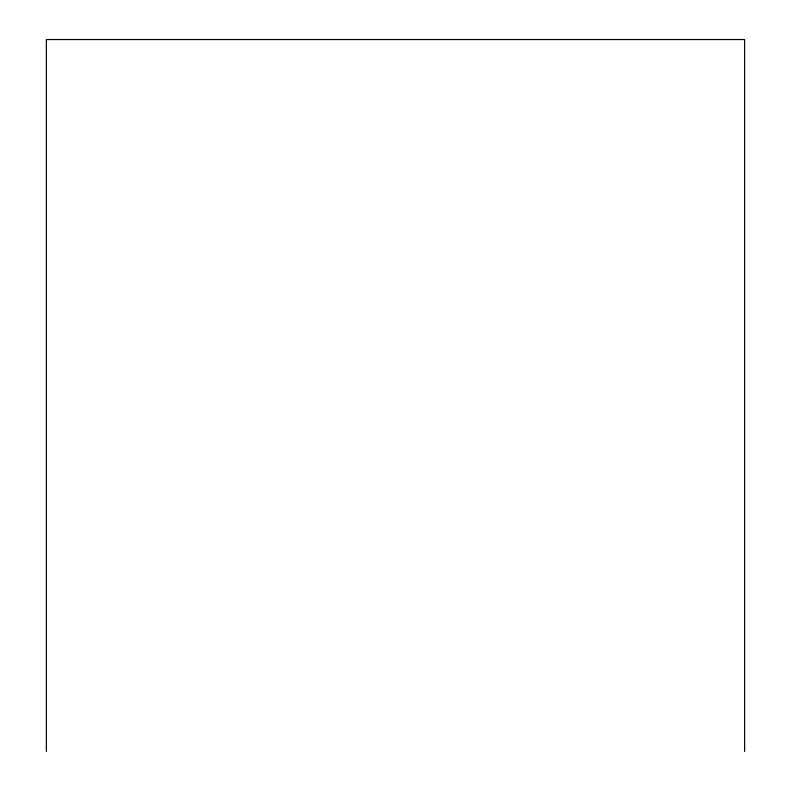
<?xml version="1.0" encoding="UTF-8"?>
<svg xmlns="http://www.w3.org/2000/svg" width="791" height="791" viewBox="0 0 791 791"><rect width="100%" height="100%" fill="white"/><g stroke="black" fill="none" stroke-linecap="round" stroke-linejoin="round"><path stroke-width="1.19" d="M744.628 751.45L744.628 39.55L46.372 39.55L46.372 751.45"/></g></svg>
